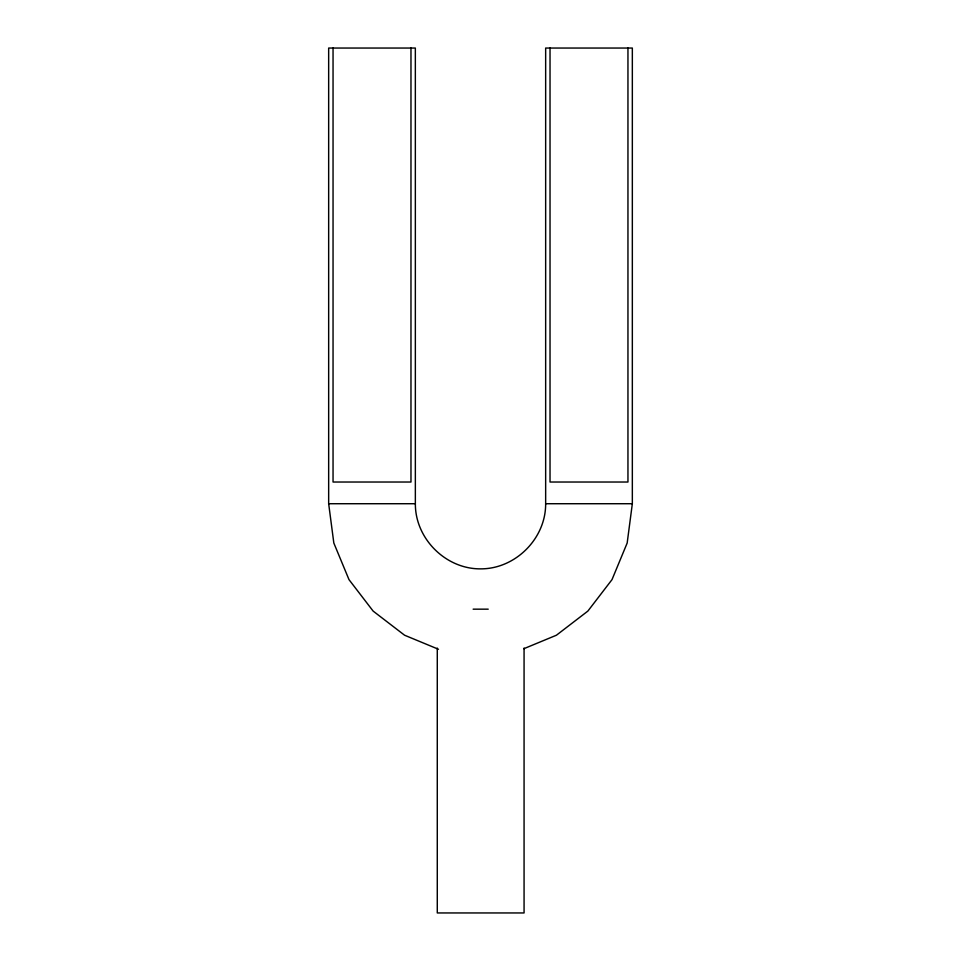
<?xml version="1.0" encoding="UTF-8"?>
<svg xmlns="http://www.w3.org/2000/svg" width="961" height="961" viewBox="0 0 961 961"><rect width="100%" height="100%" fill="white"/><g stroke="black" fill="none" stroke-linecap="round" stroke-linejoin="round"><path stroke-width="1.44" d="M523.865 648.699L556.419 635.221L587.868 611.088L612.001 579.639L627.173 543.025L632.338 503.72L632.338 48.05L545.656 48.05L545.656 503.72C545.86 538.592 515.372 569.08 480.5 568.864C445.64 569.08 415.14 538.592 415.356 503.72L415.344 48.05L328.662 48.05L328.662 503.72L333.827 543.025L348.999 579.639L373.132 611.088L404.581 635.221L438.492 649.264M328.662 503.72L415.344 503.72M545.656 503.72L632.338 503.72M473.136 609.166L488.212 609.166M627.953 48.05L627.953 482.026L550.028 482.026L550.028 48.05M524.069 648.074L524.069 912.95L437.279 912.95L437.279 648.074M410.972 48.05L410.972 482.026L333.047 482.026L333.047 48.05"/></g></svg>
